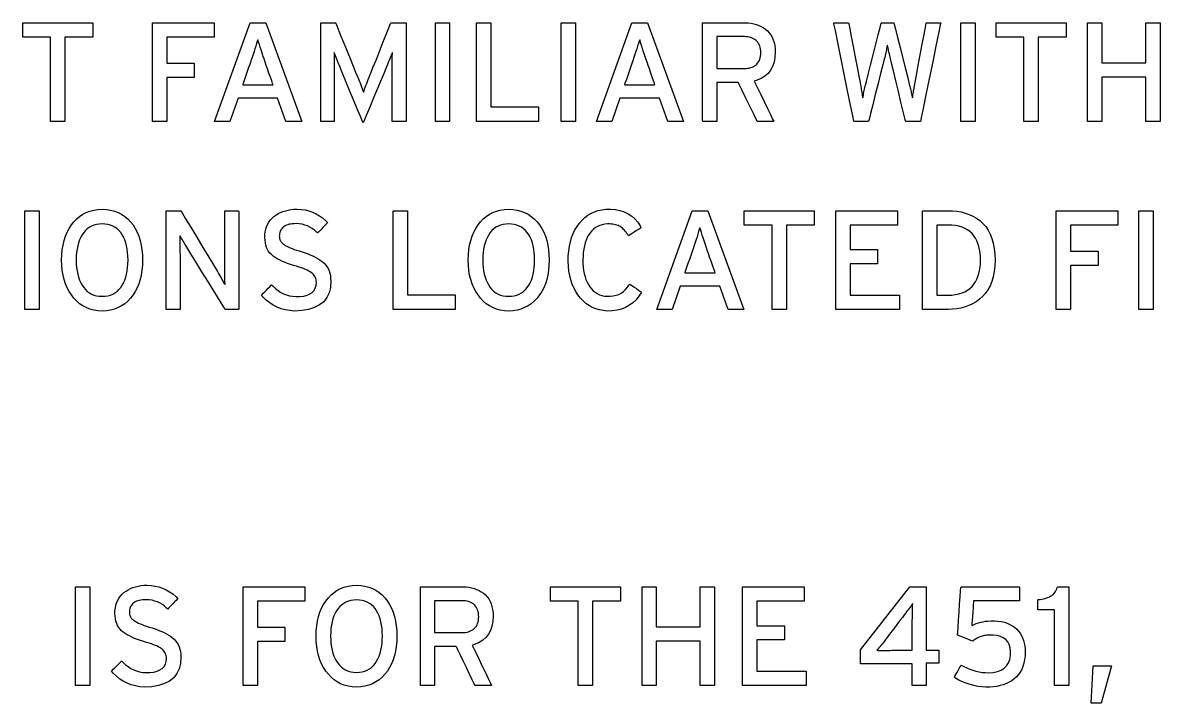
# Model space of a CAD drawing. Extents: x 1 to 47.7, y 0.2 to 33.5.
# Drawn here: x 4.021 to 7.047, y 23.656 to 25.465 of the extents above; entities that cross this region are included whole.
import ezdxf

# ---------------------------------------------------------------- set-up
doc = ezdxf.new("R2010")
doc.units = 0
doc.header["$MEASUREMENT"] = 0
doc.layers.add('6_0____DWG', color=7, linetype='CONTINUOUS')

msp = doc.modelspace()

# ---------------------------------------------------------------- linework, layer by layer
at = {"layer": '6_0____DWG'}
for points in [[(4.1336, 25.4267), (4.1336, 25.2027), (4.0956, 25.2027), (4.0956, 25.4267), (4.0214, 25.4267), (4.0214, 25.4651), (4.2079, 25.4651), (4.2079, 25.4267), (4.1336, 25.4267)], [(4.4045, 25.4267), (4.4045, 25.3578), (4.4775, 25.3578), (4.4775, 25.3194), (4.4045, 25.3194), (4.4045, 25.2027), (4.3664, 25.2027), (4.3664, 25.4651), (4.5302, 25.4651), (4.5302, 25.4267), (4.4045, 25.4267)], [(4.7213, 25.2027), (4.6993, 25.265), (4.5942, 25.265), (4.5724, 25.2027), (4.5316, 25.2027), (4.626, 25.4651), (4.6678, 25.4651), (4.7634, 25.2027), (4.7213, 25.2027)], [(5.1188, 25.2027), (5.1188, 25.4651), (5.1568, 25.4651), (5.1568, 25.2027), (5.1188, 25.2027)], [(5.2285, 25.2027), (5.2285, 25.4651), (5.2665, 25.4651), (5.2665, 25.2412), (5.3933, 25.2412), (5.3933, 25.2027), (5.2285, 25.2027)], [(5.4531, 25.2027), (5.4531, 25.4651), (5.4912, 25.4651), (5.4912, 25.2027), (5.4531, 25.2027)], [(5.7369, 25.2027), (5.715, 25.265), (5.6099, 25.265), (5.5881, 25.2027), (5.5472, 25.2027), (5.6417, 25.4651), (5.6835, 25.4651), (5.7791, 25.2027), (5.7369, 25.2027)], [(6.5164, 25.2027), (6.5164, 25.4651), (6.5545, 25.4651), (6.5545, 25.2027), (6.5164, 25.2027)], [(6.7222, 25.4267), (6.7222, 25.2027), (6.6842, 25.2027), (6.6842, 25.4267), (6.61, 25.4267), (6.61, 25.4651), (6.7964, 25.4651), (6.7964, 25.4267), (6.7222, 25.4267)], [(7.0088, 25.2027), (7.0088, 25.3205), (6.8918, 25.3205), (6.8918, 25.2027), (6.8537, 25.2027), (6.8537, 25.4651), (6.8918, 25.4651), (6.8918, 25.3589), (7.0088, 25.3589), (7.0088, 25.4651), (7.0469, 25.4651), (7.0469, 25.2027), (7.0088, 25.2027)], [(4.0273, 24.7027), (4.0273, 24.9651), (4.0653, 24.9651), (4.0653, 24.7027), (4.0273, 24.7027)], [(5.0066, 24.7027), (5.0066, 24.9651), (5.0446, 24.9651), (5.0446, 24.7412), (5.1714, 24.7412), (5.1714, 24.7027), (5.0066, 24.7027)], [(5.8972, 24.7027), (5.8752, 24.765), (5.7701, 24.765), (5.7483, 24.7027), (5.7075, 24.7027), (5.8019, 24.9651), (5.8437, 24.9651), (5.9393, 24.7027), (5.8972, 24.7027)], [(6.0524, 24.9267), (6.0524, 24.7027), (6.0144, 24.7027), (6.0144, 24.9267), (5.9402, 24.9267), (5.9402, 24.9651), (6.1266, 24.9651), (6.1266, 24.9267), (6.0524, 24.9267)], [(6.1839, 24.7027), (6.1839, 24.9651), (6.3477, 24.9651), (6.3477, 24.9271), (6.222, 24.9271), (6.222, 24.8618), (6.295, 24.8618), (6.295, 24.8238), (6.222, 24.8238), (6.222, 24.7408), (6.3532, 24.7408), (6.3532, 24.7027), (6.1839, 24.7027)], [(6.8083, 24.9267), (6.8083, 24.8578), (6.8813, 24.8578), (6.8813, 24.8194), (6.8083, 24.8194), (6.8083, 24.7027), (6.7702, 24.7027), (6.7702, 24.9651), (6.934, 24.9651), (6.934, 24.9267), (6.8083, 24.9267)], [(6.9901, 24.7027), (6.9901, 24.9651), (7.0282, 24.9651), (7.0282, 24.7027), (6.9901, 24.7027)], [(4.1621, 23.7027), (4.1621, 23.9651), (4.2001, 23.9651), (4.2001, 23.7027), (4.1621, 23.7027)], [(4.6458, 23.9267), (4.6458, 23.8578), (4.7188, 23.8578), (4.7188, 23.8194), (4.6458, 23.8194), (4.6458, 23.7027), (4.6077, 23.7027), (4.6077, 23.9651), (4.7715, 23.9651), (4.7715, 23.9267), (4.6458, 23.9267)], [(5.537, 23.9267), (5.537, 23.7027), (5.4989, 23.7027), (5.4989, 23.9267), (5.4248, 23.9267), (5.4248, 23.9651), (5.6112, 23.9651), (5.6112, 23.9267), (5.537, 23.9267)], [(5.8236, 23.7027), (5.8236, 23.8205), (5.7065, 23.8205), (5.7065, 23.7027), (5.6685, 23.7027), (5.6685, 23.9651), (5.7065, 23.9651), (5.7065, 23.8589), (5.8236, 23.8589), (5.8236, 23.9651), (5.8616, 23.9651), (5.8616, 23.7027), (5.8236, 23.7027)], [(5.9362, 23.7027), (5.9362, 23.9651), (6.0999, 23.9651), (6.0999, 23.9271), (5.9742, 23.9271), (5.9742, 23.8618), (6.0472, 23.8618), (6.0472, 23.8238), (5.9742, 23.8238), (5.9742, 23.7408), (6.1054, 23.7408), (6.1054, 23.7027), (5.9362, 23.7027)], [(6.4243, 23.7617), (6.4243, 23.7027), (6.3873, 23.7027), (6.3873, 23.7604), (6.2497, 23.7604), (6.2497, 23.798), (6.3807, 23.9651), (6.4243, 23.9651), (6.4243, 23.7963), (6.458, 23.7963), (6.458, 23.7617), (6.4243, 23.7617)], [(6.8894, 23.6555), (6.8629, 23.6555), (6.8683, 23.7547), (6.9176, 23.7547), (6.8894, 23.6555)]]:
    msp.add_lwpolyline(points, dxfattribs=at)
for points in [[(5.004, 25.2026), (5.004, 25.2076), (5.004, 25.221), (5.004, 25.2402), (5.004, 25.2629), (5.004, 25.2865), (5.004, 25.3086), (5.004, 25.3267), (5.004, 25.3384), (5.004, 25.3429), (5.004, 25.3494), (5.004, 25.3554), (5.0041, 25.3612), (5.0041, 25.3667), (5.0042, 25.3719), (5.0043, 25.3767), (5.0045, 25.3812), (5.0046, 25.3854), (5.0041, 25.3861), (5.0027, 25.3824), (5.0011, 25.3784), (4.9995, 25.3741), (4.9977, 25.3695), (4.9957, 25.3646), (4.9937, 25.3595), (4.9915, 25.354), (4.9892, 25.3483), (4.9874, 25.3438), (4.9825, 25.3323), (4.9747, 25.3136), (4.965, 25.2905), (4.9546, 25.2654), (4.9444, 25.2411), (4.9356, 25.2201), (4.9293, 25.205), (4.9266, 25.1986), (4.9249, 25.2028), (4.9194, 25.2161), (4.9111, 25.236), (4.9013, 25.2598), (4.8909, 25.285), (4.8811, 25.3088), (4.8728, 25.3287), (4.8673, 25.342), (4.8653, 25.3469), (4.863, 25.3528), (4.8608, 25.3583), (4.8587, 25.3635), (4.8568, 25.3685), (4.8549, 25.3731), (4.8532, 25.3775), (4.8516, 25.3815), (4.8501, 25.3853), (4.8493, 25.3863), (4.8494, 25.3822), (4.8496, 25.3777), (4.8497, 25.373), (4.8498, 25.3679), (4.8498, 25.3625), (4.8499, 25.3568), (4.8499, 25.3507), (4.85, 25.3444), (4.85, 25.3399), (4.85, 25.3299), (4.85, 25.313), (4.85, 25.2916), (4.85, 25.2681), (4.85, 25.245), (4.85, 25.2248), (4.85, 25.21), (4.85, 25.2029), (4.8492, 25.2026), (4.8461, 25.2026), (4.8415, 25.2026), (4.8358, 25.2026), (4.8297, 25.2026), (4.8238, 25.2026), (4.8188, 25.2026), (4.8154, 25.2026), (4.8141, 25.2026), (4.8141, 25.2121), (4.8141, 25.2373), (4.8141, 25.2737), (4.8141, 25.3165), (4.8141, 25.3611), (4.8141, 25.4029), (4.8141, 25.4372), (4.8141, 25.4593), (4.8142, 25.4651), (4.8162, 25.4651), (4.8204, 25.4651), (4.8261, 25.4651), (4.8327, 25.4651), (4.8393, 25.4651), (4.8454, 25.4651), (4.8502, 25.4651), (4.853, 25.4651), (4.8539, 25.4641), (4.8576, 25.455), (4.8642, 25.4386), (4.8729, 25.4174), (4.8824, 25.3939), (4.892, 25.3705), (4.9004, 25.3497), (4.9068, 25.334), (4.9101, 25.3259), (4.912, 25.3215), (4.9143, 25.3158), (4.9165, 25.3103), (4.9186, 25.305), (4.9206, 25.2998), (4.9225, 25.2948), (4.9243, 25.2899), (4.926, 25.2853), (4.9275, 25.2807), (4.9291, 25.2842), (4.9307, 25.2888), (4.9325, 25.2935), (4.9343, 25.2985), (4.9363, 25.3036), (4.9383, 25.309), (4.9405, 25.3144), (4.9428, 25.3201), (4.9449, 25.3254), (4.9474, 25.3315), (4.953, 25.3457), (4.961, 25.3656), (4.9702, 25.3886), (4.9796, 25.4123), (4.9884, 25.4343), (4.9954, 25.4519), (4.9998, 25.4628), (5.0009, 25.4651), (5.0032, 25.4651), (5.0078, 25.4651), (5.0138, 25.4651), (5.0206, 25.4651), (5.0275, 25.4651), (5.0336, 25.4651), (5.0384, 25.4651), (5.041, 25.4651), (5.0413, 25.4621), (5.0413, 25.4433), (5.0413, 25.4113), (5.0413, 25.3708), (5.0413, 25.3264), (5.0413, 25.2828), (5.0413, 25.2446), (5.0413, 25.2165), (5.0413, 25.2031), (5.0405, 25.2026), (5.0373, 25.2026), (5.0324, 25.2026), (5.0265, 25.2026), (5.0202, 25.2026), (5.0141, 25.2026), (5.0089, 25.2026), (5.0053, 25.2026)], [(6.0229, 25.3867), (6.022, 25.3728), (6.0196, 25.3602), (6.0157, 25.3489), (6.0104, 25.3389), (6.0037, 25.3303), (5.9955, 25.323), (5.9858, 25.317), (5.9748, 25.3123), (5.9672, 25.3094), (5.9704, 25.3028), (5.9765, 25.2903), (5.9844, 25.2739), (5.9933, 25.2555), (6.0021, 25.2373), (6.01, 25.2211), (6.0158, 25.209), (6.0187, 25.2031), (6.018, 25.2027), (6.0143, 25.2027), (6.0085, 25.2027), (6.0014, 25.2027), (5.9938, 25.2027), (5.9865, 25.2027), (5.9804, 25.2027), (5.9763, 25.2027), (5.9749, 25.2028), (5.9727, 25.2073), (5.9675, 25.2181), (5.9602, 25.2331), (5.9517, 25.2506), (5.943, 25.2685), (5.9351, 25.2848), (5.9288, 25.2978), (5.9251, 25.3054), (5.9241, 25.3066), (5.9202, 25.3066), (5.9133, 25.3066), (5.9043, 25.3066), (5.8945, 25.3066), (5.8848, 25.3066), (5.8763, 25.3066), (5.87, 25.3066), (5.8672, 25.3066), (5.8671, 25.304), (5.8671, 25.2947), (5.8671, 25.2806), (5.8671, 25.2636), (5.8671, 25.2457), (5.8671, 25.2287), (5.8671, 25.2146), (5.8671, 25.2054), (5.8671, 25.2027), (5.8652, 25.2027), (5.8612, 25.2027), (5.8556, 25.2027), (5.8493, 25.2027), (5.8429, 25.2027), (5.8371, 25.2027), (5.8326, 25.2027), (5.8301, 25.2027), (5.8298, 25.2058), (5.8298, 25.2249), (5.8298, 25.2577), (5.8298, 25.2991), (5.8298, 25.3443), (5.8298, 25.3884), (5.8298, 25.4264), (5.8298, 25.4536), (5.8298, 25.465), (5.8332, 25.4651), (5.8437, 25.4651), (5.8592, 25.4651), (5.8776, 25.4651), (5.8969, 25.4651), (5.9149, 25.4651), (5.9297, 25.4651), (5.939, 25.4651), (5.9434, 25.4651), (5.9512, 25.4647), (5.9586, 25.4638), (5.9658, 25.4625), (5.9727, 25.4606), (5.9792, 25.4582), (5.9855, 25.4553), (5.9914, 25.4519), (5.997, 25.448), (6.0024, 25.4435), (6.0071, 25.4384), (6.0112, 25.4328), (6.0147, 25.4265), (6.0176, 25.4197), (6.0199, 25.4123), (6.0215, 25.4044), (6.0225, 25.3958)], [(6.4093, 25.2027), (6.4079, 25.2027), (6.4041, 25.2027), (6.3986, 25.2027), (6.3921, 25.2027), (6.3854, 25.2027), (6.379, 25.2027), (6.3738, 25.2027), (6.3705, 25.2027), (6.3695, 25.203), (6.3675, 25.2115), (6.3631, 25.2295), (6.3572, 25.2541), (6.3504, 25.2822), (6.3435, 25.3108), (6.3372, 25.3371), (6.3322, 25.3578), (6.3292, 25.3702), (6.3283, 25.3741), (6.3273, 25.3784), (6.3263, 25.3827), (6.3254, 25.3868), (6.3245, 25.3908), (6.3237, 25.3947), (6.3229, 25.3985), (6.3222, 25.4022), (6.3215, 25.4058), (6.3208, 25.4048), (6.32, 25.4012), (6.3192, 25.3975), (6.3184, 25.3937), (6.3176, 25.3897), (6.3167, 25.3857), (6.3158, 25.3816), (6.3149, 25.3773), (6.3139, 25.373), (6.3126, 25.3679), (6.3089, 25.3531), (6.3032, 25.3306), (6.2963, 25.3034), (6.289, 25.2746), (6.2821, 25.2472), (6.2763, 25.224), (6.2723, 25.2082), (6.2709, 25.2027), (6.2693, 25.2027), (6.2655, 25.2027), (6.26, 25.2027), (6.2536, 25.2027), (6.247, 25.2027), (6.2409, 25.2027), (6.2358, 25.2027), (6.2326, 25.2027), (6.2317, 25.2034), (6.2289, 25.2174), (6.2231, 25.246), (6.2152, 25.2844), (6.2063, 25.3281), (6.1973, 25.3723), (6.1891, 25.4126), (6.1827, 25.4441), (6.179, 25.4624), (6.1787, 25.4651), (6.1814, 25.4651), (6.1861, 25.4651), (6.1921, 25.4651), (6.1988, 25.4651), (6.2054, 25.4651), (6.2113, 25.4651), (6.2157, 25.4651), (6.218, 25.4651), (6.2187, 25.4623), (6.2212, 25.4492), (6.2252, 25.4282), (6.2301, 25.4021), (6.2354, 25.374), (6.2406, 25.3468), (6.2451, 25.3233), (6.2483, 25.3065), (6.2496, 25.2994), (6.2503, 25.2959), (6.251, 25.2921), (6.2517, 25.2883), (6.2524, 25.2844), (6.2531, 25.2805), (6.2537, 25.2765), (6.2544, 25.2725), (6.255, 25.2685), (6.2556, 25.2653), (6.2564, 25.2693), (6.2572, 25.2732), (6.258, 25.2771), (6.2588, 25.281), (6.2596, 25.2849), (6.2604, 25.2888), (6.2612, 25.2926), (6.2621, 25.2964), (6.2628, 25.2996), (6.2652, 25.309), (6.2699, 25.3275), (6.2761, 25.352), (6.2831, 25.3798), (6.2902, 25.4078), (6.2966, 25.4331), (6.3016, 25.4527), (6.3044, 25.4637), (6.3051, 25.4651), (6.3074, 25.4651), (6.3115, 25.4651), (6.3167, 25.4651), (6.3224, 25.4651), (6.328, 25.4651), (6.3329, 25.4651), (6.3366, 25.4651), (6.3384, 25.4651), (6.3393, 25.4618), (6.3428, 25.4479), (6.3483, 25.426), (6.355, 25.3991), (6.3623, 25.3703), (6.3692, 25.3425), (6.3752, 25.3187), (6.3794, 25.302), (6.3811, 25.2953), (6.3818, 25.2923), (6.3826, 25.2891), (6.3834, 25.2858), (6.3841, 25.2824), (6.3848, 25.279), (6.3856, 25.2754), (6.3863, 25.2718), (6.3869, 25.2681), (6.3876, 25.2655), (6.3884, 25.2695), (6.3891, 25.2734), (6.3898, 25.2771), (6.3904, 25.2807), (6.391, 25.2842), (6.3916, 25.2875), (6.3921, 25.2907), (6.3926, 25.2938), (6.393, 25.2965), (6.3949, 25.3067), (6.3985, 25.3259), (6.4033, 25.3512), (6.4086, 25.3796), (6.414, 25.4081), (6.4188, 25.4336), (6.4225, 25.4533), (6.4245, 25.464), (6.4252, 25.4651), (6.4279, 25.4651), (6.4326, 25.4651), (6.4386, 25.4651), (6.445, 25.4651), (6.4514, 25.4651), (6.4569, 25.4651), (6.461, 25.4651), (6.4629, 25.4651), (6.4617, 25.4592), (6.4572, 25.4369), (6.4502, 25.4026), (6.4416, 25.3609), (6.4325, 25.3163), (6.4238, 25.2736), (6.4164, 25.2373), (6.4112, 25.2122)], [(4.6661, 25.3606), (4.6632, 25.3692), (4.6604, 25.3775), (4.6578, 25.3854), (4.6553, 25.393), (4.6529, 25.4002), (4.6507, 25.4071), (4.6487, 25.4136), (4.6467, 25.4198), (4.645, 25.4162), (4.6431, 25.4099), (4.6411, 25.4031), (4.6389, 25.396), (4.6365, 25.3885), (4.6339, 25.3807), (4.6312, 25.3724), (4.6283, 25.3638), (4.6268, 25.3593), (4.6251, 25.3542), (4.6222, 25.3459), (4.6186, 25.3356), (4.6148, 25.3247), (4.6112, 25.3144), (4.6083, 25.3061), (4.6066, 25.3011), (4.6068, 25.3001), (4.6125, 25.3001), (4.623, 25.3001), (4.6365, 25.3001), (4.6512, 25.3001), (4.6653, 25.3001), (4.6772, 25.3001), (4.685, 25.3001), (4.6872, 25.3002), (4.686, 25.3036), (4.6835, 25.3109), (4.6801, 25.3206), (4.6763, 25.3315), (4.6725, 25.3422), (4.6693, 25.3515), (4.667, 25.3581)], [(5.6818, 25.3606), (5.6789, 25.3692), (5.6761, 25.3775), (5.6735, 25.3854), (5.671, 25.393), (5.6686, 25.4002), (5.6664, 25.4071), (5.6643, 25.4136), (5.6624, 25.4198), (5.6607, 25.4162), (5.6588, 25.4099), (5.6568, 25.4031), (5.6546, 25.396), (5.6522, 25.3885), (5.6496, 25.3807), (5.6469, 25.3724), (5.644, 25.3638), (5.6425, 25.3593), (5.6407, 25.3542), (5.6379, 25.3459), (5.6343, 25.3356), (5.6305, 25.3247), (5.6269, 25.3144), (5.624, 25.3061), (5.6223, 25.3011), (5.6225, 25.3001), (5.6282, 25.3001), (5.6387, 25.3001), (5.6522, 25.3001), (5.6668, 25.3001), (5.681, 25.3001), (5.6929, 25.3001), (5.7007, 25.3001), (5.7028, 25.3002), (5.7017, 25.3036), (5.6991, 25.3109), (5.6958, 25.3206), (5.692, 25.3315), (5.6882, 25.3422), (5.685, 25.3515), (5.6827, 25.3581)], [(5.9845, 25.3856), (5.9843, 25.3904), (5.9837, 25.395), (5.9829, 25.3993), (5.9817, 25.4032), (5.9802, 25.4069), (5.9784, 25.4102), (5.9763, 25.4133), (5.9739, 25.4161), (5.9712, 25.4186), (5.9682, 25.4209), (5.965, 25.4228), (5.9615, 25.4245), (5.9578, 25.4259), (5.9539, 25.4269), (5.9497, 25.4276), (5.9452, 25.4281), (5.9412, 25.4282), (5.9375, 25.4282), (5.9293, 25.4282), (5.918, 25.4282), (5.9051, 25.4282), (5.8921, 25.4282), (5.8805, 25.4282), (5.8718, 25.4282), (5.8674, 25.4282), (5.8671, 25.4264), (5.8671, 25.4191), (5.8671, 25.4075), (5.8671, 25.3933), (5.8671, 25.3784), (5.8671, 25.3642), (5.8671, 25.3526), (5.8671, 25.3453), (5.8674, 25.3435), (5.8718, 25.3435), (5.8805, 25.3435), (5.8921, 25.3435), (5.9051, 25.3435), (5.918, 25.3435), (5.9293, 25.3435), (5.9375, 25.3435), (5.9412, 25.3435), (5.9452, 25.3436), (5.9495, 25.344), (5.9537, 25.3447), (5.9576, 25.3457), (5.9612, 25.347), (5.9647, 25.3486), (5.9679, 25.3505), (5.9709, 25.3526), (5.9736, 25.3551), (5.9761, 25.3578), (5.9783, 25.3608), (5.9801, 25.3642), (5.9816, 25.3678), (5.9828, 25.3718), (5.9837, 25.3761), (5.9843, 25.3807)], [(4.3402, 24.834), (4.3397, 24.8201), (4.3385, 24.8068), (4.3364, 24.7942), (4.3337, 24.7822), (4.3301, 24.7709), (4.3257, 24.7603), (4.3206, 24.7504), (4.3147, 24.7412), (4.308, 24.7325), (4.3006, 24.7248), (4.2926, 24.718), (4.284, 24.7122), (4.2749, 24.7075), (4.2651, 24.7037), (4.2548, 24.701), (4.2439, 24.6993), (4.2324, 24.6985), (4.2209, 24.6993), (4.2101, 24.701), (4.1999, 24.7037), (4.1903, 24.7075), (4.1812, 24.7122), (4.1728, 24.718), (4.165, 24.7248), (4.1577, 24.7325), (4.151, 24.7412), (4.145, 24.7504), (4.1397, 24.7603), (4.1353, 24.7709), (4.1316, 24.7822), (4.1287, 24.7942), (4.1267, 24.8068), (4.1254, 24.8201), (4.1249, 24.834), (4.1254, 24.848), (4.1267, 24.8613), (4.1287, 24.874), (4.1316, 24.886), (4.1353, 24.8973), (4.1397, 24.908), (4.145, 24.918), (4.151, 24.9274), (4.1577, 24.936), (4.165, 24.9437), (4.1728, 24.9503), (4.1812, 24.956), (4.1903, 24.9607), (4.1999, 24.9643), (4.2101, 24.967), (4.2209, 24.9687), (4.2324, 24.9693), (4.2439, 24.9687), (4.2548, 24.967), (4.2651, 24.9643), (4.2749, 24.9607), (4.284, 24.956), (4.2926, 24.9503), (4.3006, 24.9437), (4.308, 24.936), (4.3147, 24.9274), (4.3206, 24.918), (4.3257, 24.908), (4.3301, 24.8973), (4.3337, 24.886), (4.3364, 24.874), (4.3385, 24.8613), (4.3397, 24.848)], [(4.5597, 24.7027), (4.5561, 24.7087), (4.5462, 24.7248), (4.532, 24.7478), (4.5153, 24.7749), (4.498, 24.8031), (4.4818, 24.8294), (4.4687, 24.8507), (4.4604, 24.8642), (4.4577, 24.8685), (4.4553, 24.8726), (4.4529, 24.8766), (4.4506, 24.8805), (4.4483, 24.8843), (4.4462, 24.8879), (4.4441, 24.8915), (4.4421, 24.8949), (4.4402, 24.8982), (4.4394, 24.896), (4.4394, 24.8897), (4.4395, 24.8832), (4.4395, 24.8765), (4.4395, 24.8696), (4.4396, 24.8625), (4.4396, 24.8551), (4.4397, 24.8476), (4.4398, 24.8399), (4.4398, 24.8351), (4.4398, 24.8229), (4.4398, 24.8045), (4.4398, 24.7824), (4.4398, 24.7591), (4.4398, 24.737), (4.4398, 24.7186), (4.4398, 24.7064), (4.4398, 24.7027), (4.4381, 24.7027), (4.4342, 24.7027), (4.4288, 24.7027), (4.4227, 24.7027), (4.4164, 24.7027), (4.4106, 24.7027), (4.406, 24.7027), (4.4033, 24.7027), (4.4029, 24.7046), (4.4029, 24.7216), (4.4029, 24.7525), (4.4029, 24.7926), (4.4029, 24.8372), (4.4029, 24.8814), (4.4029, 24.9204), (4.4029, 24.9497), (4.4029, 24.9643), (4.4036, 24.9651), (4.4068, 24.9651), (4.4118, 24.9651), (4.418, 24.9651), (4.4246, 24.9651), (4.431, 24.9651), (4.4365, 24.9651), (4.4403, 24.9651), (4.4417, 24.9651), (4.4452, 24.9593), (4.4546, 24.9437), (4.4681, 24.9213), (4.4841, 24.8949), (4.5006, 24.8675), (4.516, 24.8419), (4.5286, 24.8211), (4.5365, 24.808), (4.5391, 24.8036), (4.542, 24.7987), (4.5447, 24.794), (4.5473, 24.7894), (4.5498, 24.7851), (4.5522, 24.7809), (4.5544, 24.7769), (4.5566, 24.773), (4.5586, 24.7693), (4.5594, 24.7714), (4.5593, 24.7779), (4.5592, 24.7846), (4.5592, 24.7915), (4.5591, 24.7985), (4.5591, 24.8058), (4.5591, 24.8132), (4.559, 24.8208), (4.559, 24.8286), (4.559, 24.8334), (4.559, 24.8455), (4.559, 24.8638), (4.559, 24.8858), (4.559, 24.909), (4.559, 24.931), (4.559, 24.9493), (4.559, 24.9615), (4.5591, 24.9651), (4.5608, 24.9651), (4.5646, 24.9651), (4.57, 24.9651), (4.5762, 24.9651), (4.5825, 24.9651), (4.5882, 24.9651), (4.5928, 24.9651), (4.5955, 24.9651), (4.596, 24.9633), (4.596, 24.9463), (4.596, 24.9154), (4.596, 24.8752), (4.596, 24.8307), (4.596, 24.7865), (4.596, 24.7474), (4.596, 24.7182), (4.596, 24.7036), (4.5953, 24.7027), (4.5923, 24.7027), (4.5876, 24.7027), (4.5818, 24.7027), (4.5756, 24.7027), (4.5697, 24.7027), (4.5646, 24.7027), (4.5611, 24.7027)], [(4.8408, 24.7781), (4.8397, 24.7615), (4.8362, 24.7469), (4.8302, 24.7342), (4.8218, 24.7234), (4.8108, 24.7146), (4.7974, 24.7077), (4.7816, 24.7027), (4.7633, 24.6996), (4.7442, 24.6986), (4.7317, 24.6996), (4.7198, 24.7016), (4.7085, 24.7047), (4.6978, 24.7088), (4.6877, 24.7139), (4.6782, 24.72), (4.6693, 24.7272), (4.661, 24.7353), (4.6564, 24.7411), (4.658, 24.7427), (4.6611, 24.7458), (4.6652, 24.7499), (4.6698, 24.7544), (4.6743, 24.759), (4.6784, 24.7631), (4.6816, 24.7662), (4.6833, 24.768), (4.6872, 24.7643), (4.6939, 24.7581), (4.7008, 24.7528), (4.7079, 24.7482), (4.7153, 24.7444), (4.723, 24.7414), (4.731, 24.7391), (4.7392, 24.7377), (4.7476, 24.737), (4.7584, 24.7373), (4.7687, 24.7385), (4.7776, 24.7407), (4.7851, 24.744), (4.7913, 24.7482), (4.7961, 24.7534), (4.7995, 24.7595), (4.8016, 24.7667), (4.8024, 24.7749), (4.8022, 24.7785), (4.8018, 24.7817), (4.801, 24.7847), (4.7999, 24.7877), (4.7985, 24.7905), (4.7967, 24.7931), (4.7946, 24.7957), (4.7923, 24.7981), (4.7895, 24.8003), (4.7862, 24.8026), (4.7825, 24.8048), (4.7782, 24.807), (4.7735, 24.8091), (4.7682, 24.8113), (4.7625, 24.8134), (4.7563, 24.8155), (4.7496, 24.8175), (4.7419, 24.8197), (4.7333, 24.8224), (4.7252, 24.8252), (4.7176, 24.8281), (4.7105, 24.8312), (4.704, 24.8344), (4.698, 24.8377), (4.6925, 24.8412), (4.6875, 24.8448), (4.683, 24.8485), (4.679, 24.8526), (4.6755, 24.8571), (4.6726, 24.8621), (4.6701, 24.8675), (4.6682, 24.8735), (4.6668, 24.8799), (4.6658, 24.8867), (4.6654, 24.894), (4.6656, 24.9017), (4.6665, 24.9091), (4.6679, 24.916), (4.67, 24.9226), (4.6727, 24.9288), (4.676, 24.9347), (4.6799, 24.9401), (4.6844, 24.9452), (4.6895, 24.9499), (4.695, 24.9539), (4.7007, 24.9575), (4.7068, 24.9606), (4.7132, 24.9633), (4.7199, 24.9654), (4.727, 24.9671), (4.7343, 24.9683), (4.742, 24.9691), (4.7504, 24.9693), (4.7616, 24.9687), (4.7723, 24.9672), (4.7825, 24.9648), (4.7923, 24.9615), (4.8017, 24.9573), (4.8106, 24.9521), (4.819, 24.9461), (4.827, 24.9392), (4.8324, 24.9336), (4.8309, 24.9321), (4.828, 24.9291), (4.824, 24.925), (4.8195, 24.9203), (4.815, 24.9156), (4.8109, 24.9113), (4.8077, 24.908), (4.8058, 24.9061), (4.803, 24.9084), (4.7975, 24.9135), (4.7916, 24.9179), (4.7853, 24.9217), (4.7788, 24.9248), (4.7718, 24.9273), (4.7646, 24.9292), (4.757, 24.9303), (4.749, 24.9309), (4.743, 24.9308), (4.7383, 24.9305), (4.7339, 24.9299), (4.7299, 24.9291), (4.7261, 24.9281), (4.7227, 24.9269), (4.7196, 24.9254), (4.7168, 24.9237), (4.7143, 24.9218), (4.7121, 24.9197), (4.7101, 24.9174), (4.7085, 24.915), (4.707, 24.9125), (4.7059, 24.9098), (4.705, 24.9071), (4.7043, 24.9042), (4.704, 24.9012), (4.7038, 24.8982), (4.7039, 24.8967), (4.704, 24.8952), (4.7041, 24.8938), (4.7044, 24.8924), (4.7047, 24.8911), (4.705, 24.8898), (4.7054, 24.8886), (4.7059, 24.8874), (4.7065, 24.8862), (4.7071, 24.885), (4.7078, 24.8837), (4.7087, 24.8825), (4.7097, 24.8813), (4.7107, 24.8802), (4.7119, 24.879), (4.7132, 24.8778), (4.7145, 24.8767), (4.7166, 24.8752), (4.7198, 24.8731), (4.7235, 24.871), (4.7278, 24.8689), (4.7325, 24.8668), (4.7378, 24.8647), (4.7436, 24.8625), (4.7498, 24.8604), (4.7566, 24.8582), (4.7646, 24.8558), (4.7728, 24.8531), (4.7806, 24.8503), (4.7879, 24.8473), (4.7948, 24.8442), (4.8012, 24.8409), (4.8073, 24.8375), (4.8129, 24.8339), (4.818, 24.8302), (4.8227, 24.8262), (4.8269, 24.8218), (4.8305, 24.8169), (4.8336, 24.8116), (4.8361, 24.8058), (4.8381, 24.7995), (4.8396, 24.7928), (4.8404, 24.7857)], [(5.4216, 24.834), (5.4211, 24.8201), (5.4199, 24.8068), (5.4179, 24.7942), (5.4151, 24.7822), (5.4115, 24.7709), (5.4071, 24.7603), (5.402, 24.7504), (5.3961, 24.7412), (5.3894, 24.7325), (5.382, 24.7248), (5.374, 24.718), (5.3655, 24.7122), (5.3563, 24.7075), (5.3466, 24.7037), (5.3362, 24.701), (5.3253, 24.6993), (5.3138, 24.6985), (5.3024, 24.6993), (5.2915, 24.701), (5.2813, 24.7037), (5.2717, 24.7075), (5.2626, 24.7122), (5.2542, 24.718), (5.2464, 24.7248), (5.2391, 24.7325), (5.2324, 24.7412), (5.2264, 24.7504), (5.2211, 24.7603), (5.2167, 24.7709), (5.213, 24.7822), (5.2101, 24.7942), (5.2081, 24.8068), (5.2068, 24.8201), (5.2063, 24.834), (5.2068, 24.848), (5.2081, 24.8613), (5.2101, 24.874), (5.213, 24.886), (5.2167, 24.8973), (5.2211, 24.908), (5.2264, 24.918), (5.2324, 24.9274), (5.2391, 24.936), (5.2464, 24.9437), (5.2542, 24.9503), (5.2626, 24.956), (5.2717, 24.9607), (5.2813, 24.9643), (5.2915, 24.967), (5.3024, 24.9687), (5.3138, 24.9693), (5.3253, 24.9687), (5.3362, 24.967), (5.3466, 24.9643), (5.3563, 24.9607), (5.3655, 24.956), (5.374, 24.9503), (5.382, 24.9437), (5.3894, 24.936), (5.3961, 24.9274), (5.402, 24.918), (5.4071, 24.908), (5.4115, 24.8973), (5.4151, 24.886), (5.4179, 24.874), (5.4199, 24.8613), (5.4211, 24.848)], [(5.6672, 24.7487), (5.6603, 24.7381), (5.6527, 24.7287), (5.6442, 24.7206), (5.6348, 24.7137), (5.6247, 24.7082), (5.6138, 24.7038), (5.602, 24.7008), (5.5895, 24.699), (5.5767, 24.6986), (5.5657, 24.6996), (5.5553, 24.7015), (5.5455, 24.7043), (5.5362, 24.7081), (5.5275, 24.7129), (5.5193, 24.7186), (5.5117, 24.7253), (5.5047, 24.7329), (5.4982, 24.7413), (5.4923, 24.7503), (5.4872, 24.76), (5.4828, 24.7703), (5.4792, 24.7812), (5.4763, 24.7928), (5.4742, 24.8049), (5.4728, 24.8178), (5.4722, 24.8313), (5.4725, 24.845), (5.4736, 24.8581), (5.4754, 24.8706), (5.4779, 24.8824), (5.4813, 24.8937), (5.4853, 24.9043), (5.4902, 24.9143), (5.4957, 24.9236), (5.5021, 24.9324), (5.5089, 24.9403), (5.5162, 24.9472), (5.5241, 24.9532), (5.5326, 24.9583), (5.5417, 24.9624), (5.5513, 24.9655), (5.5615, 24.9678), (5.5722, 24.969), (5.5844, 24.9692), (5.5976, 24.9681), (5.6099, 24.9657), (5.6213, 24.962), (5.6317, 24.9571), (5.6411, 24.9509), (5.6496, 24.9434), (5.6572, 24.9347), (5.6638, 24.9247), (5.6657, 24.9201), (5.6632, 24.9184), (5.6589, 24.9157), (5.6537, 24.9123), (5.6479, 24.9086), (5.6423, 24.905), (5.6375, 24.9019), (5.634, 24.8996), (5.6324, 24.8986), (5.6305, 24.9017), (5.6283, 24.9051), (5.626, 24.9083), (5.6236, 24.9113), (5.6212, 24.9141), (5.6187, 24.9166), (5.6162, 24.9189), (5.6136, 24.921), (5.6109, 24.9229), (5.6079, 24.9245), (5.6048, 24.9259), (5.6015, 24.9271), (5.598, 24.9281), (5.5943, 24.9289), (5.5905, 24.9295), (5.5865, 24.9299), (5.5823, 24.9301), (5.5767, 24.9301), (5.5694, 24.9294), (5.5626, 24.9281), (5.5561, 24.9261), (5.5502, 24.9235), (5.5446, 24.9203), (5.5394, 24.9163), (5.5347, 24.9118), (5.5304, 24.9066), (5.5265, 24.9006), (5.523, 24.8942), (5.5199, 24.8872), (5.5173, 24.8797), (5.5152, 24.8717), (5.5135, 24.8632), (5.5123, 24.8542), (5.5116, 24.8447), (5.5113, 24.8347), (5.5115, 24.8248), (5.5122, 24.8153), (5.5133, 24.8063), (5.5149, 24.7979), (5.517, 24.7899), (5.5195, 24.7824), (5.5225, 24.7754), (5.526, 24.769), (5.5299, 24.7629), (5.5341, 24.7574), (5.5388, 24.7525), (5.5439, 24.7483), (5.5494, 24.7448), (5.5553, 24.742), (5.5617, 24.7399), (5.5685, 24.7385), (5.5757, 24.7378), (5.5837, 24.7378), (5.5919, 24.7386), (5.5996, 24.7403), (5.6068, 24.7429), (5.6134, 24.7463), (5.6195, 24.7506), (5.625, 24.7557), (5.63, 24.7617), (5.6345, 24.7686), (5.6362, 24.7701), (5.6388, 24.7683), (5.6429, 24.7655), (5.648, 24.762), (5.6534, 24.7583), (5.6586, 24.7547), (5.663, 24.7516), (5.6661, 24.7495)], [(6.6076, 24.8339), (6.6069, 24.8182), (6.6053, 24.8035), (6.6026, 24.7898), (6.599, 24.7772), (6.5943, 24.7656), (6.5887, 24.7551), (6.5821, 24.7456), (6.5745, 24.7371), (6.566, 24.7298), (6.5571, 24.7233), (6.5477, 24.7178), (6.5379, 24.7131), (6.5276, 24.7093), (6.5169, 24.7063), (6.5057, 24.7043), (6.4941, 24.7031), (6.4837, 24.7027), (6.4803, 24.7027), (6.4726, 24.7027), (6.462, 24.7027), (6.45, 24.7027), (6.4378, 24.7027), (6.427, 24.7027), (6.4188, 24.7027), (6.4147, 24.7027), (6.4144, 24.7081), (6.4144, 24.7309), (6.4144, 24.7669), (6.4144, 24.8107), (6.4144, 24.8572), (6.4144, 24.901), (6.4144, 24.937), (6.4144, 24.9598), (6.4147, 24.9651), (6.4188, 24.9651), (6.427, 24.9651), (6.4378, 24.9651), (6.45, 24.9651), (6.462, 24.9651), (6.4726, 24.9651), (6.4803, 24.9651), (6.4837, 24.9651), (6.4943, 24.9649), (6.5061, 24.9639), (6.5174, 24.9619), (6.5283, 24.9591), (6.5386, 24.9554), (6.5485, 24.9508), (6.5579, 24.9453), (6.5668, 24.9389), (6.5751, 24.9316), (6.5826, 24.9231), (6.5891, 24.9136), (6.5946, 24.903), (6.5991, 24.8913), (6.6027, 24.8786), (6.6053, 24.8648), (6.6069, 24.8499)], [(4.3014, 24.834), (4.3012, 24.8443), (4.3004, 24.8541), (4.2992, 24.8634), (4.2976, 24.8721), (4.2954, 24.8803), (4.2927, 24.8879), (4.2896, 24.895), (4.286, 24.9016), (4.2819, 24.9075), (4.2773, 24.9128), (4.2723, 24.9173), (4.2667, 24.9212), (4.2608, 24.9243), (4.2544, 24.9268), (4.2475, 24.9286), (4.2402, 24.9298), (4.2324, 24.9302), (4.2247, 24.9298), (4.2175, 24.9286), (4.2108, 24.9268), (4.2045, 24.9243), (4.1986, 24.9212), (4.1931, 24.9173), (4.1881, 24.9128), (4.1836, 24.9075), (4.1794, 24.9016), (4.1757, 24.895), (4.1725, 24.8879), (4.1698, 24.8803), (4.1676, 24.8721), (4.1659, 24.8634), (4.1647, 24.8541), (4.1639, 24.8443), (4.1637, 24.834), (4.1639, 24.8238), (4.1647, 24.8142), (4.1659, 24.805), (4.1676, 24.7964), (4.1698, 24.7883), (4.1725, 24.7808), (4.1757, 24.7737), (4.1794, 24.7672), (4.1836, 24.7611), (4.1881, 24.7556), (4.1931, 24.7509), (4.1986, 24.7468), (4.2045, 24.7435), (4.2108, 24.741), (4.2175, 24.7392), (4.2247, 24.7381), (4.2324, 24.7377), (4.2402, 24.7381), (4.2475, 24.7392), (4.2544, 24.741), (4.2608, 24.7435), (4.2667, 24.7468), (4.2723, 24.7509), (4.2773, 24.7556), (4.2819, 24.7611), (4.286, 24.7672), (4.2896, 24.7737), (4.2927, 24.7808), (4.2954, 24.7883), (4.2976, 24.7964), (4.2992, 24.805), (4.3004, 24.8142), (4.3012, 24.8238)], [(5.3828, 24.834), (5.3826, 24.8443), (5.3819, 24.8541), (5.3807, 24.8634), (5.379, 24.8721), (5.3768, 24.8803), (5.3742, 24.8879), (5.371, 24.895), (5.3674, 24.9016), (5.3633, 24.9075), (5.3587, 24.9128), (5.3537, 24.9173), (5.3482, 24.9212), (5.3422, 24.9243), (5.3358, 24.9268), (5.3289, 24.9286), (5.3216, 24.9298), (5.3138, 24.9302), (5.3062, 24.9298), (5.299, 24.9286), (5.2922, 24.9268), (5.2859, 24.9243), (5.28, 24.9212), (5.2746, 24.9173), (5.2695, 24.9128), (5.265, 24.9075), (5.2608, 24.9016), (5.2571, 24.895), (5.2539, 24.8879), (5.2512, 24.8803), (5.249, 24.8721), (5.2473, 24.8634), (5.2461, 24.8541), (5.2453, 24.8443), (5.2451, 24.834), (5.2453, 24.8238), (5.2461, 24.8142), (5.2473, 24.805), (5.249, 24.7964), (5.2512, 24.7883), (5.2539, 24.7808), (5.2571, 24.7737), (5.2608, 24.7672), (5.265, 24.7611), (5.2695, 24.7556), (5.2746, 24.7509), (5.28, 24.7468), (5.2859, 24.7435), (5.2922, 24.741), (5.299, 24.7392), (5.3062, 24.7381), (5.3138, 24.7377), (5.3216, 24.7381), (5.3289, 24.7392), (5.3358, 24.741), (5.3422, 24.7435), (5.3482, 24.7468), (5.3537, 24.7509), (5.3587, 24.7556), (5.3633, 24.7611), (5.3674, 24.7672), (5.371, 24.7737), (5.3742, 24.7808), (5.3768, 24.7883), (5.379, 24.7964), (5.3807, 24.805), (5.3819, 24.8142), (5.3826, 24.8238)], [(5.842, 24.8606), (5.8391, 24.8692), (5.8363, 24.8775), (5.8337, 24.8854), (5.8312, 24.893), (5.8289, 24.9002), (5.8266, 24.9071), (5.8246, 24.9136), (5.8226, 24.9198), (5.8209, 24.9162), (5.819, 24.9099), (5.817, 24.9031), (5.8148, 24.896), (5.8124, 24.8885), (5.8098, 24.8807), (5.8071, 24.8724), (5.8042, 24.8638), (5.8027, 24.8593), (5.801, 24.8542), (5.7981, 24.8459), (5.7945, 24.8356), (5.7907, 24.8247), (5.7871, 24.8144), (5.7842, 24.8061), (5.7825, 24.8011), (5.7827, 24.8001), (5.7884, 24.8001), (5.7989, 24.8001), (5.8124, 24.8001), (5.8271, 24.8001), (5.8412, 24.8001), (5.8531, 24.8001), (5.8609, 24.8001), (5.8631, 24.8002), (5.8619, 24.8036), (5.8594, 24.8109), (5.856, 24.8206), (5.8522, 24.8315), (5.8484, 24.8422), (5.8452, 24.8515), (5.8429, 24.8581)], [(6.5688, 24.8339), (6.5685, 24.8437), (6.5677, 24.8531), (6.5663, 24.8619), (6.5644, 24.8703), (6.5619, 24.8781), (6.5588, 24.8855), (6.5552, 24.8924), (6.5511, 24.8988), (6.5462, 24.9047), (6.5407, 24.91), (6.5344, 24.9145), (6.5274, 24.9184), (6.5198, 24.9215), (6.5114, 24.924), (6.5024, 24.9257), (6.4926, 24.9267), (6.4837, 24.9271), (6.4821, 24.9271), (6.4787, 24.9271), (6.4739, 24.9271), (6.4685, 24.9271), (6.463, 24.9271), (6.4581, 24.9271), (6.4545, 24.9271), (6.4526, 24.9271), (6.4525, 24.9233), (6.4525, 24.9071), (6.4525, 24.8816), (6.4525, 24.8504), (6.4525, 24.8174), (6.4525, 24.7863), (6.4525, 24.7608), (6.4525, 24.7446), (6.4526, 24.7408), (6.4545, 24.7408), (6.4581, 24.7408), (6.463, 24.7408), (6.4685, 24.7408), (6.4739, 24.7408), (6.4787, 24.7408), (6.4821, 24.7408), (6.4837, 24.7408), (6.4926, 24.7411), (6.5024, 24.7422), (6.5114, 24.744), (6.5198, 24.7465), (6.5274, 24.7497), (6.5344, 24.7536), (6.5407, 24.7583), (6.5462, 24.7636), (6.5511, 24.7696), (6.5552, 24.776), (6.5588, 24.7829), (6.5619, 24.7902), (6.5644, 24.798), (6.5663, 24.8063), (6.5677, 24.815), (6.5685, 24.8243)], [(4.442, 23.7781), (4.4409, 23.7615), (4.4374, 23.7469), (4.4314, 23.7342), (4.4229, 23.7234), (4.412, 23.7146), (4.3986, 23.7077), (4.3828, 23.7027), (4.3645, 23.6996), (4.3454, 23.6986), (4.3329, 23.6996), (4.321, 23.7016), (4.3097, 23.7047), (4.299, 23.7088), (4.2889, 23.7139), (4.2794, 23.72), (4.2705, 23.7272), (4.2622, 23.7353), (4.2576, 23.7411), (4.2592, 23.7427), (4.2623, 23.7458), (4.2664, 23.7499), (4.271, 23.7544), (4.2755, 23.759), (4.2796, 23.7631), (4.2828, 23.7662), (4.2845, 23.768), (4.2884, 23.7643), (4.295, 23.7581), (4.302, 23.7528), (4.3091, 23.7482), (4.3165, 23.7444), (4.3242, 23.7414), (4.3322, 23.7391), (4.3404, 23.7377), (4.3488, 23.737), (4.3596, 23.7373), (4.3699, 23.7385), (4.3788, 23.7407), (4.3863, 23.744), (4.3925, 23.7482), (4.3973, 23.7534), (4.4007, 23.7595), (4.4028, 23.7667), (4.4036, 23.7749), (4.4034, 23.7785), (4.403, 23.7817), (4.4022, 23.7847), (4.4011, 23.7877), (4.3997, 23.7905), (4.3979, 23.7931), (4.3958, 23.7957), (4.3935, 23.7981), (4.3907, 23.8003), (4.3874, 23.8026), (4.3837, 23.8048), (4.3794, 23.807), (4.3747, 23.8091), (4.3694, 23.8113), (4.3637, 23.8134), (4.3575, 23.8155), (4.3508, 23.8175), (4.3431, 23.8197), (4.3345, 23.8224), (4.3264, 23.8252), (4.3188, 23.8281), (4.3117, 23.8312), (4.3052, 23.8344), (4.2992, 23.8377), (4.2937, 23.8412), (4.2887, 23.8448), (4.2842, 23.8485), (4.2802, 23.8526), (4.2767, 23.8571), (4.2738, 23.8621), (4.2713, 23.8675), (4.2694, 23.8735), (4.268, 23.8799), (4.267, 23.8867), (4.2666, 23.894), (4.2668, 23.9017), (4.2677, 23.9091), (4.2691, 23.916), (4.2712, 23.9226), (4.2739, 23.9288), (4.2772, 23.9347), (4.2811, 23.9401), (4.2856, 23.9452), (4.2907, 23.9499), (4.2962, 23.9539), (4.3019, 23.9575), (4.308, 23.9606), (4.3144, 23.9633), (4.3211, 23.9654), (4.3282, 23.9671), (4.3355, 23.9683), (4.3432, 23.9691), (4.3516, 23.9693), (4.3628, 23.9687), (4.3735, 23.9672), (4.3837, 23.9648), (4.3935, 23.9615), (4.4029, 23.9573), (4.4118, 23.9521), (4.4202, 23.9461), (4.4282, 23.9392), (4.4336, 23.9336), (4.4321, 23.9321), (4.4292, 23.9291), (4.4252, 23.925), (4.4207, 23.9203), (4.4162, 23.9156), (4.4121, 23.9113), (4.4089, 23.908), (4.407, 23.9061), (4.4042, 23.9084), (4.3987, 23.9135), (4.3928, 23.9179), (4.3865, 23.9217), (4.38, 23.9248), (4.373, 23.9273), (4.3658, 23.9292), (4.3581, 23.9303), (4.3502, 23.9309), (4.3442, 23.9308), (4.3395, 23.9305), (4.3351, 23.9299), (4.3311, 23.9291), (4.3273, 23.9281), (4.3239, 23.9269), (4.3208, 23.9254), (4.318, 23.9237), (4.3155, 23.9218), (4.3133, 23.9197), (4.3113, 23.9174), (4.3097, 23.915), (4.3082, 23.9125), (4.3071, 23.9098), (4.3062, 23.9071), (4.3055, 23.9042), (4.3052, 23.9012), (4.305, 23.8982), (4.3051, 23.8967), (4.3052, 23.8952), (4.3053, 23.8938), (4.3056, 23.8924), (4.3058, 23.8911), (4.3062, 23.8898), (4.3066, 23.8886), (4.3071, 23.8874), (4.3077, 23.8862), (4.3083, 23.885), (4.309, 23.8837), (4.3099, 23.8825), (4.3109, 23.8813), (4.3119, 23.8802), (4.3131, 23.879), (4.3144, 23.8778), (4.3157, 23.8767), (4.3178, 23.8752), (4.321, 23.8731), (4.3247, 23.871), (4.329, 23.8689), (4.3337, 23.8668), (4.339, 23.8647), (4.3448, 23.8625), (4.351, 23.8604), (4.3578, 23.8582), (4.3658, 23.8558), (4.374, 23.8531), (4.3818, 23.8503), (4.3891, 23.8473), (4.396, 23.8442), (4.4024, 23.8409), (4.4085, 23.8375), (4.4141, 23.8339), (4.4192, 23.8302), (4.4239, 23.8262), (4.4281, 23.8218), (4.4317, 23.8169), (4.4348, 23.8116), (4.4373, 23.8058), (4.4393, 23.7995), (4.4407, 23.7928), (4.4416, 23.7857)], [(5.0168, 23.834), (5.0163, 23.8201), (5.015, 23.8068), (5.013, 23.7942), (5.0102, 23.7822), (5.0067, 23.7709), (5.0023, 23.7603), (4.9972, 23.7504), (4.9913, 23.7412), (4.9846, 23.7325), (4.9772, 23.7248), (4.9692, 23.718), (4.9606, 23.7122), (4.9515, 23.7075), (4.9417, 23.7037), (4.9314, 23.701), (4.9205, 23.6993), (4.9089, 23.6985), (4.8975, 23.6993), (4.8867, 23.701), (4.8765, 23.7037), (4.8668, 23.7075), (4.8578, 23.7122), (4.8494, 23.718), (4.8415, 23.7248), (4.8343, 23.7325), (4.8276, 23.7412), (4.8215, 23.7504), (4.8163, 23.7603), (4.8118, 23.7709), (4.8082, 23.7822), (4.8053, 23.7942), (4.8032, 23.8068), (4.802, 23.8201), (4.8015, 23.834), (4.802, 23.848), (4.8032, 23.8613), (4.8053, 23.874), (4.8082, 23.886), (4.8118, 23.8973), (4.8163, 23.908), (4.8215, 23.918), (4.8276, 23.9274), (4.8343, 23.936), (4.8415, 23.9437), (4.8494, 23.9503), (4.8578, 23.956), (4.8668, 23.9607), (4.8765, 23.9643), (4.8867, 23.967), (4.8975, 23.9687), (4.9089, 23.9693), (4.9205, 23.9687), (4.9314, 23.967), (4.9417, 23.9643), (4.9515, 23.9607), (4.9606, 23.956), (4.9692, 23.9503), (4.9772, 23.9437), (4.9846, 23.936), (4.9913, 23.9274), (4.9972, 23.918), (5.0023, 23.908), (5.0067, 23.8973), (5.0102, 23.886), (5.013, 23.874), (5.015, 23.8613), (5.0163, 23.848)], [(5.2726, 23.8867), (5.2716, 23.8728), (5.2692, 23.8602), (5.2653, 23.8489), (5.26, 23.8389), (5.2533, 23.8303), (5.2451, 23.823), (5.2355, 23.817), (5.2244, 23.8123), (5.2169, 23.8094), (5.2201, 23.8028), (5.2261, 23.7903), (5.2341, 23.7739), (5.2429, 23.7555), (5.2518, 23.7373), (5.2596, 23.7211), (5.2654, 23.709), (5.2683, 23.7031), (5.2676, 23.7027), (5.2639, 23.7027), (5.2581, 23.7027), (5.251, 23.7027), (5.2434, 23.7027), (5.2361, 23.7027), (5.23, 23.7027), (5.2259, 23.7027), (5.2245, 23.7028), (5.2223, 23.7073), (5.2171, 23.7181), (5.2098, 23.7331), (5.2013, 23.7506), (5.1927, 23.7685), (5.1847, 23.7848), (5.1784, 23.7978), (5.1748, 23.8054), (5.1737, 23.8066), (5.1698, 23.8066), (5.1629, 23.8066), (5.154, 23.8066), (5.1441, 23.8066), (5.1344, 23.8066), (5.1259, 23.8066), (5.1197, 23.8066), (5.1168, 23.8066), (5.1167, 23.804), (5.1167, 23.7947), (5.1167, 23.7806), (5.1167, 23.7636), (5.1167, 23.7457), (5.1167, 23.7287), (5.1167, 23.7146), (5.1167, 23.7054), (5.1167, 23.7027), (5.1148, 23.7027), (5.1108, 23.7027), (5.1053, 23.7027), (5.099, 23.7027), (5.0926, 23.7027), (5.0868, 23.7027), (5.0822, 23.7027), (5.0797, 23.7027), (5.0794, 23.7058), (5.0794, 23.7249), (5.0794, 23.7577), (5.0794, 23.7991), (5.0794, 23.8443), (5.0794, 23.8884), (5.0794, 23.9264), (5.0794, 23.9536), (5.0794, 23.965), (5.0829, 23.9651), (5.0934, 23.9651), (5.1088, 23.9651), (5.1273, 23.9651), (5.1465, 23.9651), (5.1646, 23.9651), (5.1793, 23.9651), (5.1886, 23.9651), (5.193, 23.9651), (5.2008, 23.9647), (5.2083, 23.9638), (5.2154, 23.9625), (5.2223, 23.9606), (5.2288, 23.9582), (5.2351, 23.9553), (5.241, 23.9519), (5.2467, 23.948), (5.252, 23.9435), (5.2567, 23.9384), (5.2609, 23.9328), (5.2644, 23.9265), (5.2673, 23.9197), (5.2695, 23.9123), (5.2712, 23.9044), (5.2722, 23.8958)], [(6.6878, 23.7918), (6.6874, 23.7813), (6.6862, 23.7714), (6.6844, 23.7622), (6.6818, 23.7536), (6.6786, 23.7457), (6.6746, 23.7383), (6.67, 23.7317), (6.6646, 23.7256), (6.6585, 23.7203), (6.652, 23.7155), (6.6449, 23.7113), (6.6375, 23.7077), (6.6295, 23.7047), (6.6211, 23.7023), (6.6123, 23.7005), (6.6029, 23.6993), (6.5932, 23.6986), (6.5827, 23.6986), (6.5719, 23.6992), (6.5614, 23.7005), (6.551, 23.7025), (6.5409, 23.7052), (6.5309, 23.7085), (6.5211, 23.7125), (6.5115, 23.7172), (6.5021, 23.7225), (6.4993, 23.725), (6.5007, 23.7275), (6.503, 23.7316), (6.5059, 23.7367), (6.5091, 23.7423), (6.5121, 23.7476), (6.5147, 23.7522), (6.5166, 23.7555), (6.5174, 23.757), (6.5245, 23.7531), (6.5324, 23.7493), (6.5404, 23.7459), (6.5485, 23.7431), (6.5566, 23.7408), (6.5648, 23.739), (6.573, 23.7377), (6.5812, 23.7369), (6.5901, 23.7366), (6.6029, 23.7376), (6.614, 23.74), (6.6237, 23.7436), (6.6318, 23.7487), (6.6383, 23.7551), (6.6433, 23.7628), (6.6467, 23.7719), (6.6486, 23.7823), (6.6489, 23.7935), (6.6475, 23.8032), (6.6449, 23.8117), (6.6411, 23.8189), (6.6359, 23.8249), (6.6295, 23.8297), (6.6217, 23.8333), (6.6127, 23.8357), (6.6025, 23.8369), (6.5955, 23.837), (6.592, 23.8369), (6.5886, 23.8366), (6.5853, 23.8363), (6.5821, 23.8359), (6.579, 23.8354), (6.576, 23.8347), (6.5731, 23.834), (6.5704, 23.8331), (6.5677, 23.8321), (6.5651, 23.8309), (6.5625, 23.8297), (6.56, 23.8284), (6.5576, 23.827), (6.5552, 23.8255), (6.5528, 23.8239), (6.5505, 23.8222), (6.5483, 23.8205), (6.5468, 23.8211), (6.5429, 23.8226), (6.5373, 23.8249), (6.5306, 23.8276), (6.5237, 23.8304), (6.5173, 23.8331), (6.512, 23.8352), (6.5086, 23.8366), (6.5077, 23.8372), (6.5081, 23.8437), (6.509, 23.8575), (6.5103, 23.8761), (6.5118, 23.8974), (6.5132, 23.9191), (6.5146, 23.9389), (6.5156, 23.9545), (6.5163, 23.9637), (6.5175, 23.9651), (6.5276, 23.9651), (6.5459, 23.9651), (6.5696, 23.9651), (6.5959, 23.9651), (6.6221, 23.9651), (6.6453, 23.9651), (6.6628, 23.9651), (6.6719, 23.9651), (6.6726, 23.9645), (6.6726, 23.9616), (6.6726, 23.9569), (6.6726, 23.951), (6.6726, 23.9447), (6.6726, 23.9385), (6.6726, 23.9332), (6.6726, 23.9294), (6.6726, 23.9278), (6.6691, 23.9278), (6.658, 23.9278), (6.6416, 23.9278), (6.6219, 23.9278), (6.6011, 23.9278), (6.5814, 23.9278), (6.5649, 23.9278), (6.5539, 23.9278), (6.5504, 23.9278), (6.5502, 23.9249), (6.5497, 23.9181), (6.549, 23.9086), (6.5481, 23.8976), (6.5473, 23.8863), (6.5465, 23.8758), (6.5459, 23.8674), (6.5455, 23.8622), (6.547, 23.8621), (6.5521, 23.8648), (6.5575, 23.8672), (6.5632, 23.8693), (6.5693, 23.871), (6.5757, 23.8724), (6.5824, 23.8735), (6.5895, 23.8742), (6.5969, 23.8746), (6.6058, 23.8745), (6.6152, 23.8738), (6.624, 23.8725), (6.6323, 23.8707), (6.64, 23.8682), (6.6471, 23.8652), (6.6537, 23.8616), (6.6596, 23.8574), (6.665, 23.8526), (6.6698, 23.8473), (6.674, 23.8416), (6.6777, 23.8356), (6.6808, 23.8292), (6.6833, 23.8224), (6.6853, 23.8153), (6.6867, 23.8079), (6.6875, 23.8)], [(6.766, 23.7027), (6.766, 23.7104), (6.766, 23.7309), (6.766, 23.7603), (6.766, 23.7945), (6.766, 23.8297), (6.766, 23.862), (6.766, 23.8874), (6.766, 23.902), (6.7656, 23.904), (6.7623, 23.904), (6.7566, 23.904), (6.7494, 23.904), (6.7415, 23.904), (6.7338, 23.904), (6.7272, 23.904), (6.7227, 23.904), (6.7209, 23.904), (6.7209, 23.905), (6.7209, 23.9078), (6.7209, 23.9117), (6.7209, 23.9163), (6.7209, 23.9211), (6.7209, 23.9254), (6.7209, 23.9288), (6.7209, 23.9308), (6.7233, 23.9313), (6.7278, 23.9318), (6.7322, 23.9325), (6.7365, 23.9334), (6.7406, 23.9344), (6.7445, 23.9357), (6.7483, 23.9371), (6.7519, 23.9387), (6.7553, 23.9404), (6.7585, 23.9423), (6.7614, 23.9445), (6.7641, 23.9469), (6.7664, 23.9496), (6.7684, 23.9526), (6.7702, 23.9559), (6.7716, 23.9594), (6.7728, 23.9631), (6.7736, 23.9651), (6.7758, 23.9651), (6.7797, 23.9651), (6.7846, 23.9651), (6.79, 23.9651), (6.7953, 23.9651), (6.7997, 23.9651), (6.8029, 23.9651), (6.8041, 23.9651), (6.8041, 23.9551), (6.8041, 23.9284), (6.8041, 23.8902), (6.8041, 23.8455), (6.8041, 23.7996), (6.8041, 23.7575), (6.8041, 23.7244), (6.8041, 23.7054), (6.8037, 23.7027), (6.8009, 23.7027), (6.7961, 23.7027), (6.79, 23.7027), (6.7834, 23.7027), (6.7769, 23.7027), (6.7713, 23.7027), (6.7675, 23.7027)], [(4.978, 23.834), (4.9777, 23.8443), (4.977, 23.8541), (4.9758, 23.8634), (4.9741, 23.8721), (4.972, 23.8803), (4.9693, 23.8879), (4.9662, 23.895), (4.9626, 23.9016), (4.9585, 23.9075), (4.9539, 23.9128), (4.9488, 23.9173), (4.9433, 23.9212), (4.9374, 23.9243), (4.9309, 23.9268), (4.9241, 23.9286), (4.9167, 23.9298), (4.9089, 23.9302), (4.9013, 23.9298), (4.8941, 23.9286), (4.8874, 23.9268), (4.881, 23.9243), (4.8752, 23.9212), (4.8697, 23.9173), (4.8647, 23.9128), (4.8601, 23.9075), (4.856, 23.9016), (4.8523, 23.895), (4.8491, 23.8879), (4.8464, 23.8803), (4.8442, 23.8721), (4.8425, 23.8634), (4.8412, 23.8541), (4.8405, 23.8443), (4.8403, 23.834), (4.8405, 23.8238), (4.8412, 23.8142), (4.8425, 23.805), (4.8442, 23.7964), (4.8464, 23.7883), (4.8491, 23.7808), (4.8523, 23.7737), (4.856, 23.7672), (4.8601, 23.7611), (4.8647, 23.7556), (4.8697, 23.7509), (4.8752, 23.7468), (4.881, 23.7435), (4.8874, 23.741), (4.8941, 23.7392), (4.9013, 23.7381), (4.9089, 23.7377), (4.9167, 23.7381), (4.9241, 23.7392), (4.9309, 23.741), (4.9374, 23.7435), (4.9433, 23.7468), (4.9488, 23.7509), (4.9539, 23.7556), (4.9585, 23.7611), (4.9626, 23.7672), (4.9662, 23.7737), (4.9693, 23.7808), (4.972, 23.7883), (4.9741, 23.7964), (4.9758, 23.805), (4.977, 23.8142), (4.9777, 23.8238)], [(5.2342, 23.8856), (5.2339, 23.8904), (5.2334, 23.895), (5.2325, 23.8993), (5.2313, 23.9032), (5.2299, 23.9069), (5.2281, 23.9102), (5.226, 23.9133), (5.2236, 23.9161), (5.2208, 23.9186), (5.2178, 23.9209), (5.2146, 23.9228), (5.2111, 23.9245), (5.2074, 23.9259), (5.2035, 23.9269), (5.1993, 23.9276), (5.1949, 23.9281), (5.1908, 23.9282), (5.1872, 23.9282), (5.1789, 23.9282), (5.1676, 23.9282), (5.1548, 23.9282), (5.1418, 23.9282), (5.1301, 23.9282), (5.1214, 23.9282), (5.117, 23.9282), (5.1167, 23.9264), (5.1167, 23.9191), (5.1167, 23.9075), (5.1167, 23.8933), (5.1167, 23.8784), (5.1167, 23.8642), (5.1167, 23.8526), (5.1167, 23.8453), (5.117, 23.8435), (5.1214, 23.8435), (5.1301, 23.8435), (5.1418, 23.8435), (5.1548, 23.8435), (5.1676, 23.8435), (5.1789, 23.8435), (5.1872, 23.8435), (5.1908, 23.8435), (5.1948, 23.8436), (5.1992, 23.844), (5.2033, 23.8447), (5.2072, 23.8457), (5.2109, 23.847), (5.2143, 23.8486), (5.2175, 23.8505), (5.2205, 23.8526), (5.2232, 23.8551), (5.2257, 23.8578), (5.2279, 23.8608), (5.2297, 23.8642), (5.2313, 23.8678), (5.2325, 23.8718), (5.2333, 23.8761), (5.2339, 23.8807)], [(6.3884, 23.921), (6.3863, 23.9179), (6.384, 23.9147), (6.3815, 23.9113), (6.3789, 23.9077), (6.3762, 23.904), (6.3732, 23.9001), (6.3702, 23.896), (6.367, 23.8917), (6.3649, 23.889), (6.3611, 23.8839), (6.3546, 23.8754), (6.3466, 23.8649), (6.338, 23.8534), (6.3297, 23.8425), (6.3227, 23.8333), (6.318, 23.8271), (6.3161, 23.8247), (6.313, 23.8206), (6.3099, 23.8166), (6.307, 23.8129), (6.3041, 23.8093), (6.3013, 23.8059), (6.2986, 23.8027), (6.2959, 23.7996), (6.2934, 23.7967), (6.2957, 23.7959), (6.3, 23.7959), (6.3045, 23.796), (6.3092, 23.796), (6.314, 23.796), (6.3191, 23.7961), (6.3243, 23.7962), (6.3297, 23.7962), (6.3338, 23.7963), (6.337, 23.7963), (6.3433, 23.7963), (6.3517, 23.7963), (6.3612, 23.7963), (6.3705, 23.7963), (6.3787, 23.7963), (6.3847, 23.7963), (6.3873, 23.7963), (6.3873, 23.7985), (6.3873, 23.8058), (6.3873, 23.8167), (6.3873, 23.8298), (6.3873, 23.8433), (6.3873, 23.8559), (6.3873, 23.8659), (6.3873, 23.8719), (6.3874, 23.8758), (6.3875, 23.8822), (6.3876, 23.8884), (6.3877, 23.8944), (6.3878, 23.9002), (6.3879, 23.9057), (6.3881, 23.911), (6.3882, 23.9161)]]:
    msp.add_lwpolyline(points, close=True, dxfattribs=at)

doc.saveas('drawing.dxf')
